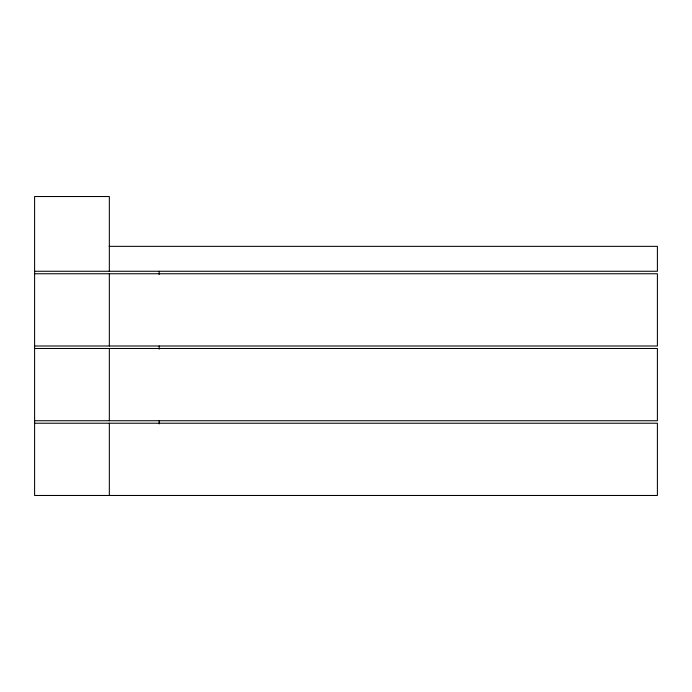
<?xml version="1.0" encoding="UTF-8"?>
<svg xmlns="http://www.w3.org/2000/svg" width="692" height="692" viewBox="0 0 692 692"><rect width="100%" height="100%" fill="white"/><g stroke="black" fill="none" stroke-linecap="round" stroke-linejoin="round"><path stroke-width="1.04" d="M109.206 246.352L657.4 246.352L657.4 271.264L34.6 271.264M34.6 273.755L657.4 273.755L657.4 346L34.6 346M34.6 348.491L657.4 348.491L657.4 420.736L34.6 420.736M34.6 423.227L657.4 423.227L657.4 495.472L34.6 495.472L34.6 196.528L109.336 196.528L109.336 271.264M159.16 271.264L159.16 274.464M159.16 346L159.16 349.2M159.16 420.736L159.16 423.937M109.336 273.755L109.336 346M109.336 348.491L109.336 420.736M109.336 423.227L109.336 495.472"/></g></svg>
